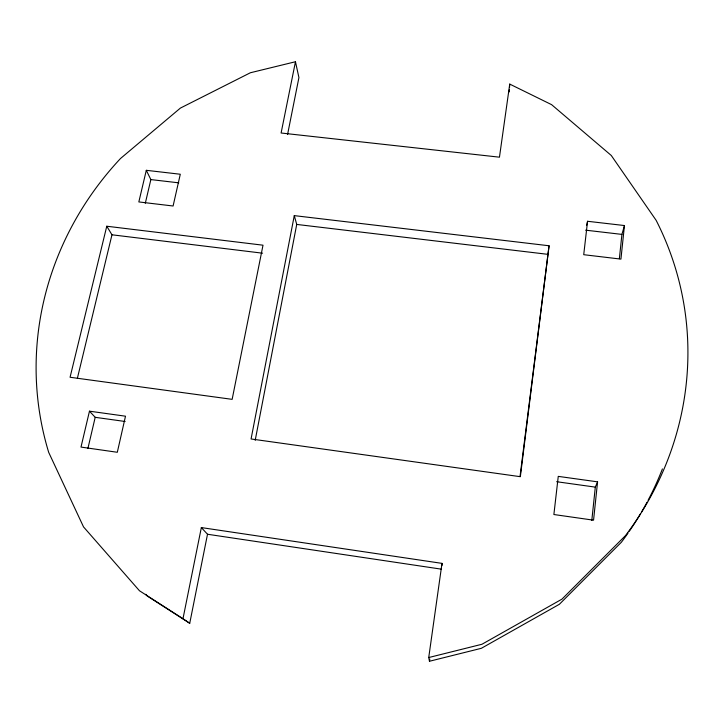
<?xml version="1.0" encoding="UTF-8"?>
<svg xmlns="http://www.w3.org/2000/svg" width="723" height="723" viewBox="0 0 723 723"><rect width="100%" height="100%" fill="white"/><g stroke="black" fill="none" stroke-linecap="round" stroke-linejoin="round"><path stroke-width="1.08" d="M509.191 91.92L509.344 89.679M509.507 87.447L509.742 84.094L551.622 104.672L611.269 155.472L656.132 220.307A326.724 307.835 -12.2 0 1 625.476 535.616L561.961 599.141L481.943 644.265L428.73 657.541L429.471 661.256L481.355 648.305L559.385 604.283L621.373 542.25A319.159 301.572 -12.2 0 0 628.025 533.104M597.578 481.843L593.556 520.18L553.881 514.523L558.264 476.376L597.578 481.843L595.309 487.121L591.803 520.433M624.455 225.549L620.93 259.114L583.723 254.695L587.555 221.283L624.455 225.549L621.925 234.397L619.367 258.689M520.045 476.43L549.064 245.766L294.279 215.626L251.071 438.969L520.352 476.692L549.064 245.766M429.471 661.256L429.787 659.042M428.73 657.541L441.997 563.371L201.346 527.582L182.982 618.707L189.733 623.289L207.51 534.252L201.346 527.582M509.742 84.094L499.457 157.18L281.102 133.005L295.463 61.744L250.366 72.761L180.388 108.088L120.506 158.509A326.724 307.835 -12.2 0 0 48.694 452.372L83.534 526.913L139.476 590.763L182.982 618.707M255.192 440.352L296.728 224.428L294.279 215.626M287.573 134.469L298.924 77.578L295.463 61.744M586.687 225.224L587.555 221.283M87.917 448.423L95.201 417.316L89.471 411.179L80.994 447.085L117.316 452.273L125.495 416.195L89.471 411.179M145.305 203.29L150.854 179.584L146.299 170.312L180.289 174.243L173.095 206.001L138.834 201.934L146.299 170.312M77.361 378.373L111.966 234.794L106.769 226.227L263.009 245.196L232.146 399.349L70.068 377.261L106.769 226.227M150.854 179.584L178.78 182.838M585.594 230.167L621.925 234.397M296.728 224.428L547.682 254.315M111.966 234.794L262.603 253.195M556.638 481.717L595.309 487.121M95.201 417.316L125.133 421.491M207.51 534.252L441.283 569.146M189.733 623.289L147.221 595.987L145.739 594.297M441.997 563.371L442.124 565.35M662.413 468.92A319.159 301.572 -12.2 0 1 648.079 500.271M647.022 502.259A319.159 301.572 -12.2 0 1 641.491 512.119M640.334 514.071A319.159 301.572 -12.2 0 1 629.317 531.251"/></g></svg>
